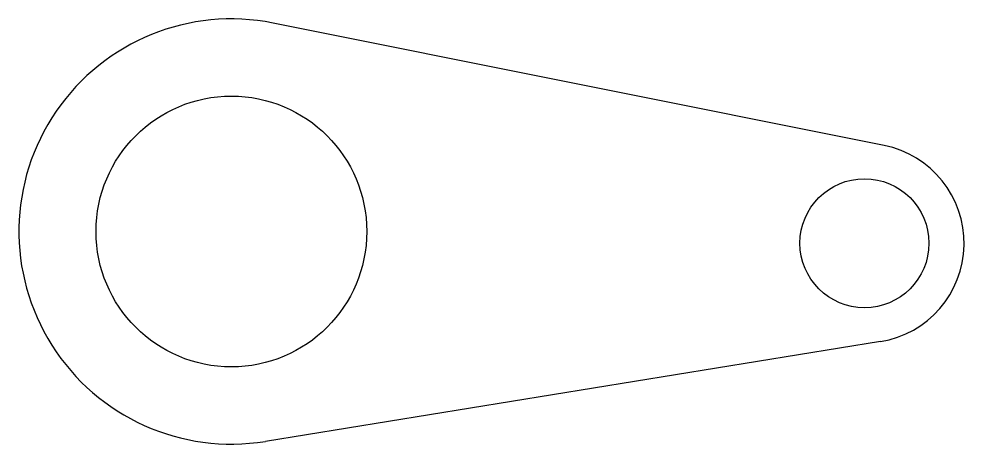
# Model space of a CAD drawing. Extents: x -53 to 108, y -2 to 70.
import ezdxf

# ---------------------------------------------------------------- set-up
doc = ezdxf.new("R2010")
doc.units = 0
doc.layers.get('0').update_dxf_attribs({"linetype": 'CONTINUOUS'})

msp = doc.modelspace()

# ---------------------------------------------------------------- linework, layer by layer
for p, q in [((94.34, 48.67), (-9.88, 69.54)), ((93.72, 15.22), (-11.2, -1.78))]:
    msp.add_line(p, q)
for centre, radius in [((-17, 34), 23.09), ((91, 32), 11)]:
    msp.add_circle(centre, radius)
for centre, radius, start, end in [((-17, 34), 36.25, 78.6739, 279.2043), ((91, 32), 17, 279.2038, 78.6744)]:
    msp.add_arc(centre, radius, start, end)

doc.saveas('drawing.dxf')
